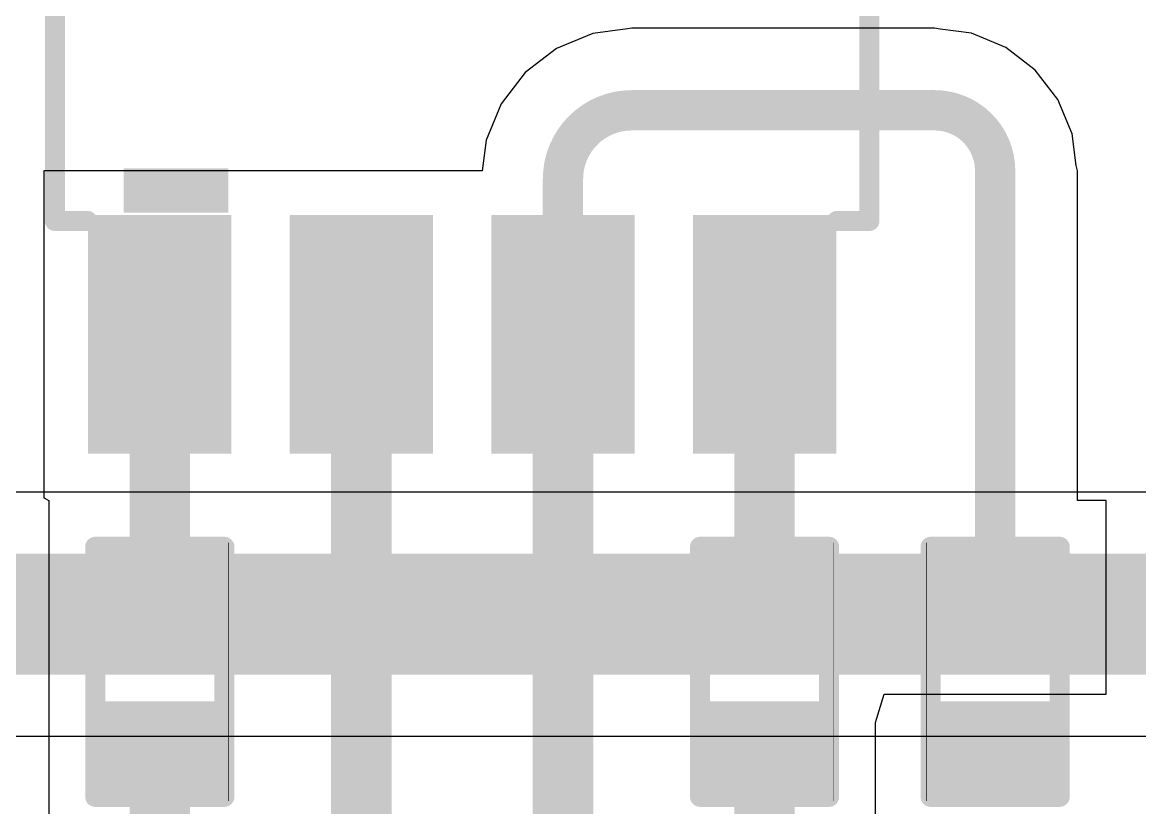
# Model space of a CAD drawing. Header units: inches. Extents: x -3 to 195, y 0 to 199.
# Drawn here: x 2.7537 to 3.0308, y 3.532 to 3.7268 of the extents above; entities that cross this region are included whole.
import ezdxf

# ---------------------------------------------------------------- set-up
doc = ezdxf.new("R2010")
doc.units = ezdxf.units.IN
doc.header["$MEASUREMENT"] = 0
for name, color, linetype in [('Bottom Layer', 5, 'Continuous'), ('Top Layer', 1, 'Continuous'), ('Top Overlay', 2, 'Continuous'), ('Top Paste', 8, 'Continuous'), ('Top Solder', 216, 'Continuous')]:
    doc.layers.add(name, color=color, linetype=linetype)

# ---------------------------------------------------------------- blocks, each defined once
blk = doc.blocks.new('SOP_8_7')
at = {"layer": 'Top Layer'}
for points in [[(-0.13385825, 0.08877955), (-0.08267715, 0.08877955), (-0.08267715, 0.06122045), (-0.13385825, 0.06122045)], [(0.08267715, 0.08877955), (0.13385825, 0.08877955), (0.13385825, 0.06122045), (0.08267715, 0.06122045)], [(-0.13385825, 0.03877955), (-0.08267715, 0.03877955), (-0.08267715, 0.01122045), (-0.13385825, 0.01122045)], [(0.08267715, 0.03877955), (0.13385825, 0.03877955), (0.13385825, 0.01122045), (0.08267715, 0.01122045)], [(-0.13385825, -0.01122045), (-0.08267715, -0.01122045), (-0.08267715, -0.03877955), (-0.13385825, -0.03877955)], [(0.08267715, -0.01122045), (0.13385825, -0.01122045), (0.13385825, -0.03877955), (0.08267715, -0.03877955)], [(-0.13385825, -0.06122045), (-0.08267715, -0.06122045), (-0.08267715, -0.08877955), (-0.13385825, -0.08877955)], [(0.08267715, -0.06122045), (0.13385825, -0.06122045), (0.13385825, -0.08877955), (0.08267715, -0.08877955)]]:
    blk.add_hatch(color=1, dxfattribs=at).paths.add_polyline_path(points)
at = {"layer": 'Top Overlay'}
blk.add_hatch(color=2, dxfattribs=at).paths.add_polyline_path([(-0.078082, 0.058), (-0.067082, 0.058), (-0.067082, 0.084), (-0.078082, 0.084)])
at = {"layer": 'Top Paste'}
for points in [[(-0.13385825, 0.08877955), (-0.08267715, 0.08877955), (-0.08267715, 0.06122045), (-0.13385825, 0.06122045)], [(0.08267715, 0.08877955), (0.13385825, 0.08877955), (0.13385825, 0.06122045), (0.08267715, 0.06122045)], [(-0.13385825, 0.03877955), (-0.08267715, 0.03877955), (-0.08267715, 0.01122045), (-0.13385825, 0.01122045)], [(0.08267715, 0.03877955), (0.13385825, 0.03877955), (0.13385825, 0.01122045), (0.08267715, 0.01122045)], [(-0.13385825, -0.01122045), (-0.08267715, -0.01122045), (-0.08267715, -0.03877955), (-0.13385825, -0.03877955)], [(0.08267715, -0.01122045), (0.13385825, -0.01122045), (0.13385825, -0.03877955), (0.08267715, -0.03877955)], [(-0.13385825, -0.06122045), (-0.08267715, -0.06122045), (-0.08267715, -0.08877955), (-0.13385825, -0.08877955)], [(0.08267715, -0.06122045), (0.13385825, -0.06122045), (0.13385825, -0.08877955), (0.08267715, -0.08877955)]]:
    blk.add_hatch(color=8, dxfattribs=at).paths.add_polyline_path(points)
at = {"layer": 'Top Solder'}
for points in [[(-0.13785825, 0.09277955), (-0.07867715, 0.09277955), (-0.07867715, 0.05722045), (-0.13785825, 0.05722045)], [(0.07867715, 0.09277955), (0.13785825, 0.09277955), (0.13785825, 0.05722045), (0.07867715, 0.05722045)], [(-0.13785825, 0.04277955), (-0.07867715, 0.04277955), (-0.07867715, 0.00722045), (-0.13785825, 0.00722045)], [(0.07867715, 0.04277955), (0.13785825, 0.04277955), (0.13785825, 0.00722045), (0.07867715, 0.00722045)], [(-0.13785825, -0.00722045), (-0.07867715, -0.00722045), (-0.07867715, -0.04277955), (-0.13785825, -0.04277955)], [(0.07867715, -0.00722045), (0.13785825, -0.00722045), (0.13785825, -0.04277955), (0.07867715, -0.04277955)], [(-0.13785825, -0.05722045), (-0.07867715, -0.05722045), (-0.07867715, -0.09277955), (-0.13785825, -0.09277955)], [(0.07867715, -0.05722045), (0.13785825, -0.05722045), (0.13785825, -0.09277955), (0.07867715, -0.09277955)]]:
    blk.add_hatch(color=216, dxfattribs=at).paths.add_polyline_path(points)
at = {"layer": 'Top Overlay'}
for points in [[(-0.0801417, 0.101, 0.005, 0.005, 0), (-0.0801417, 0.093, 0.005, 0.005, 0)], [(-0.0801417, 0.101, 0.005, 0.005, 0), (0.0798583, 0.101, 0.005, 0.005, 0)], [(0.0798583, 0.101, 0.005, 0.005, 0), (0.0798583, 0.093, 0.005, 0.005, 0)], [(-0.1451417, 0.08, 0.005, 0.005, 0), (-0.1451417, 0.07, 0.005, 0.005, 0)], [(-0.1451417, 0.08, 0.005, 0.005, 0), (-0.1401417, 0.075, 0.005, 0.005, 0)], [(-0.1401417, 0.075, 0.005, 0.005, 0), (-0.1451417, 0.07, 0.005, 0.005, 0)], [(-0.0801417, -0.093, 0.005, 0.005, 0), (-0.0801417, -0.101, 0.005, 0.005, 0)], [(0.0798583, -0.093, 0.005, 0.005, 0), (0.0798583, -0.101, 0.005, 0.005, 0)], [(-0.0801417, -0.101, 0.005, 0.005, 0), (0.0798583, -0.101, 0.005, 0.005, 0)]]:
    blk.add_lwpolyline(points, format="xyseb", dxfattribs=at)
for points in [[(-0.0813917, 0.101, 0.0025, 0.0025, 1), (-0.0788917, 0.101, 0.0025, 0.0025, 1)], [(-0.0813917, 0.101, 0.0025, 0.0025, 1), (-0.0788917, 0.101, 0.0025, 0.0025, 1)], [(0.0786083, 0.101, 0.0025, 0.0025, 1), (0.0811083, 0.101, 0.0025, 0.0025, 1)], [(0.0786083, 0.101, 0.0025, 0.0025, 1), (0.0811083, 0.101, 0.0025, 0.0025, 1)], [(-0.0813917, 0.093, 0.0025, 0.0025, 1), (-0.0788917, 0.093, 0.0025, 0.0025, 1)], [(0.0786083, 0.093, 0.0025, 0.0025, 1), (0.0811083, 0.093, 0.0025, 0.0025, 1)], [(-0.1463917, 0.08, 0.0025, 0.0025, 1), (-0.1438917, 0.08, 0.0025, 0.0025, 1)], [(-0.1463917, 0.08, 0.0025, 0.0025, 1), (-0.1438917, 0.08, 0.0025, 0.0025, 1)], [(-0.1413917, 0.075, 0.0025, 0.0025, 1), (-0.1388917, 0.075, 0.0025, 0.0025, 1)], [(-0.1413917, 0.075, 0.0025, 0.0025, 1), (-0.1388917, 0.075, 0.0025, 0.0025, 1)], [(-0.1463917, 0.07, 0.0025, 0.0025, 1), (-0.1438917, 0.07, 0.0025, 0.0025, 1)], [(-0.1463917, 0.07, 0.0025, 0.0025, 1), (-0.1438917, 0.07, 0.0025, 0.0025, 1)], [(-0.0813917, -0.093, 0.0025, 0.0025, 1), (-0.0788917, -0.093, 0.0025, 0.0025, 1)], [(0.0786083, -0.093, 0.0025, 0.0025, 1), (0.0811083, -0.093, 0.0025, 0.0025, 1)], [(-0.0813917, -0.101, 0.0025, 0.0025, 1), (-0.0788917, -0.101, 0.0025, 0.0025, 1)], [(-0.0813917, -0.101, 0.0025, 0.0025, 1), (-0.0788917, -0.101, 0.0025, 0.0025, 1)], [(0.0786083, -0.101, 0.0025, 0.0025, 1), (0.0811083, -0.101, 0.0025, 0.0025, 1)], [(0.0786083, -0.101, 0.0025, 0.0025, 1), (0.0811083, -0.101, 0.0025, 0.0025, 1)]]:
    blk.add_lwpolyline(points, format="xyseb", close=True, dxfattribs=at)
blk = doc.blocks.new('R___0402_26')
at = {"layer": 'Top Layer'}
for points in [[(-0.0274994, -0.0125002), (-0.0274994, 0.0124998), (-0.009499400000000003, 0.0124998), (-0.009499399999999996, -0.0125002)], [(0.009500600000000003, -0.0125002), (0.009500599999999998, 0.0124998), (0.0275006, 0.0124998), (0.0275006, -0.0125002)]]:
    blk.add_hatch(color=1, dxfattribs=at).paths.add_polyline_path(points)
at = {"layer": 'Top Paste'}
for points in [[(-0.0274994, -0.0125002), (-0.0274994, 0.0124998), (-0.009499400000000003, 0.0124998), (-0.009499399999999996, -0.0125002)], [(0.009500600000000003, -0.0125002), (0.009500599999999998, 0.0124998), (0.0275006, 0.0124998), (0.0275006, -0.0125002)]]:
    blk.add_hatch(color=8, dxfattribs=at).paths.add_polyline_path(points)
at = {"layer": 'Top Solder'}
for points in [[(-0.0296648, -0.0146656), (-0.0296648, 0.0146652), (-0.007334000000000003, 0.0146652), (-0.007333999999999997, -0.0146656)], [(0.007335200000000003, -0.0146656), (0.007335199999999997, 0.0146652), (0.029666, 0.0146652), (0.029666, -0.0146656)]]:
    blk.add_hatch(color=216, dxfattribs=at).paths.add_polyline_path(points)
at = {"layer": 'Top Overlay'}
for points in [[(0.0310006, 0.0159998, 0.005, 0.005, 0), (-0.0309994, 0.0159998, 0.005, 0.005, 0)], [(-0.0309994, -0.0160002, 0.005, 0.005, 0), (-0.0309994, 0.0159998, 0.005, 0.005, 0)], [(0.0310006, -0.0160002, 0.005, 0.005, 0), (0.0310006, 0.0159998, 0.005, 0.005, 0)], [(0.0310006, -0.0160002, 0.005, 0.005, 0), (-0.0309994, -0.0160002, 0.005, 0.005, 0)], [(0.0320006, -0.0170002, 0.000127, 0.000127, 0), (-0.0319994, -0.0170002, 0.000127, 0.000127, 0)]]:
    blk.add_lwpolyline(points, format="xyseb", dxfattribs=at)
for points in [[(-0.0322494, 0.0159998, 0.0025, 0.0025, 1), (-0.0297494, 0.0159998, 0.0025, 0.0025, 1)], [(-0.0322494, 0.0159998, 0.0025, 0.0025, 1), (-0.0297494, 0.0159998, 0.0025, 0.0025, 1)], [(0.0297506, 0.0159998, 0.0025, 0.0025, 1), (0.0322506, 0.0159998, 0.0025, 0.0025, 1)], [(0.0297506, 0.0159998, 0.0025, 0.0025, 1), (0.0322506, 0.0159998, 0.0025, 0.0025, 1)], [(-0.0322494, -0.0160002, 0.0025, 0.0025, 1), (-0.0297494, -0.0160002, 0.0025, 0.0025, 1)], [(-0.0322494, -0.0160002, 0.0025, 0.0025, 1), (-0.0297494, -0.0160002, 0.0025, 0.0025, 1)], [(0.0297506, -0.0160002, 0.0025, 0.0025, 1), (0.0322506, -0.0160002, 0.0025, 0.0025, 1)], [(0.0297506, -0.0160002, 0.0025, 0.0025, 1), (0.0322506, -0.0160002, 0.0025, 0.0025, 1)], [(-0.0320311, -0.0170002, 6.35e-05, 6.35e-05, 1), (-0.0319677, -0.0170002, 6.35e-05, 6.35e-05, 1)], [(0.0319689, -0.0170002, 6.35e-05, 6.35e-05, 1), (0.0320323, -0.0170002, 6.35e-05, 6.35e-05, 1)]]:
    blk.add_lwpolyline(points, format="xyseb", close=True, dxfattribs=at)
blk = doc.blocks.new('R___0402_30')
at = {"layer": 'Top Layer'}
for points in [[(-0.0275006, -0.0124998), (-0.0275006, 0.0125002), (-0.009500599999999998, 0.0125002), (-0.009500600000000001, -0.0124998)], [(0.009499399999999998, -0.0124998), (0.009499400000000002, 0.0125002), (0.0274994, 0.0125002), (0.0274994, -0.0124998)]]:
    blk.add_hatch(color=1, dxfattribs=at).paths.add_polyline_path(points)
at = {"layer": 'Top Paste'}
for points in [[(-0.0275006, -0.0124998), (-0.0275006, 0.0125002), (-0.009500599999999998, 0.0125002), (-0.009500600000000001, -0.0124998)], [(0.009499399999999998, -0.0124998), (0.009499400000000002, 0.0125002), (0.0274994, 0.0125002), (0.0274994, -0.0124998)]]:
    blk.add_hatch(color=8, dxfattribs=at).paths.add_polyline_path(points)
at = {"layer": 'Top Solder'}
for points in [[(-0.029666, -0.0146652), (-0.029666, 0.0146656), (-0.007335199999999998, 0.0146656), (-0.007335200000000002, -0.0146652)], [(0.007333999999999999, -0.0146652), (0.007334000000000001, 0.0146656), (0.0296648, 0.0146656), (0.0296648, -0.0146652)]]:
    blk.add_hatch(color=216, dxfattribs=at).paths.add_polyline_path(points)
at = {"layer": 'Top Overlay'}
for points in [[(-0.0310006, 0.0160002, 0.005, 0.005, 0), (0.0309994, 0.0160002, 0.005, 0.005, 0)], [(-0.0310006, 0.0160002, 0.005, 0.005, 0), (-0.0310006, -0.0159998, 0.005, 0.005, 0)], [(0.0309994, 0.0160002, 0.005, 0.005, 0), (0.0309994, -0.0159998, 0.005, 0.005, 0)], [(-0.0310006, -0.0159998, 0.005, 0.005, 0), (0.0309994, -0.0159998, 0.005, 0.005, 0)], [(-0.0320006, -0.0169998, 0.000127, 0.000127, 0), (0.0319994, -0.0169998, 0.000127, 0.000127, 0)]]:
    blk.add_lwpolyline(points, format="xyseb", dxfattribs=at)
for points in [[(-0.0322506, 0.0160002, 0.0025, 0.0025, 1), (-0.0297506, 0.0160002, 0.0025, 0.0025, 1)], [(-0.0322506, 0.0160002, 0.0025, 0.0025, 1), (-0.0297506, 0.0160002, 0.0025, 0.0025, 1)], [(0.0297494, 0.0160002, 0.0025, 0.0025, 1), (0.0322494, 0.0160002, 0.0025, 0.0025, 1)], [(0.0297494, 0.0160002, 0.0025, 0.0025, 1), (0.0322494, 0.0160002, 0.0025, 0.0025, 1)], [(-0.0322506, -0.0159998, 0.0025, 0.0025, 1), (-0.0297506, -0.0159998, 0.0025, 0.0025, 1)], [(-0.0322506, -0.0159998, 0.0025, 0.0025, 1), (-0.0297506, -0.0159998, 0.0025, 0.0025, 1)], [(0.0297494, -0.0159998, 0.0025, 0.0025, 1), (0.0322494, -0.0159998, 0.0025, 0.0025, 1)], [(0.0297494, -0.0159998, 0.0025, 0.0025, 1), (0.0322494, -0.0159998, 0.0025, 0.0025, 1)], [(-0.0320323, -0.0169998, 6.35e-05, 6.35e-05, 1), (-0.0319689, -0.0169998, 6.35e-05, 6.35e-05, 1)], [(0.0319677, -0.0169998, 6.35e-05, 6.35e-05, 1), (0.0320311, -0.0169998, 6.35e-05, 6.35e-05, 1)]]:
    blk.add_lwpolyline(points, format="xyseb", close=True, dxfattribs=at)
blk = doc.blocks.new('R___0402_34')
at = {"layer": 'Top Layer'}
for points in [[(-0.0275006, -0.0124998), (-0.0275006, 0.0125002), (-0.009500599999999998, 0.0125002), (-0.009500600000000001, -0.0124998)], [(0.009499399999999998, -0.0124998), (0.009499400000000002, 0.0125002), (0.0274994, 0.0125002), (0.0274994, -0.0124998)]]:
    blk.add_hatch(color=1, dxfattribs=at).paths.add_polyline_path(points)
at = {"layer": 'Top Paste'}
for points in [[(-0.0275006, -0.0124998), (-0.0275006, 0.0125002), (-0.009500599999999998, 0.0125002), (-0.009500600000000001, -0.0124998)], [(0.009499399999999998, -0.0124998), (0.009499400000000002, 0.0125002), (0.0274994, 0.0125002), (0.0274994, -0.0124998)]]:
    blk.add_hatch(color=8, dxfattribs=at).paths.add_polyline_path(points)
at = {"layer": 'Top Solder'}
for points in [[(-0.029666, -0.0146652), (-0.029666, 0.0146656), (-0.007335199999999998, 0.0146656), (-0.007335200000000002, -0.0146652)], [(0.007333999999999999, -0.0146652), (0.007334000000000001, 0.0146656), (0.0296648, 0.0146656), (0.0296648, -0.0146652)]]:
    blk.add_hatch(color=216, dxfattribs=at).paths.add_polyline_path(points)
at = {"layer": 'Top Overlay'}
for points in [[(-0.0310006, 0.0160002, 0.005, 0.005, 0), (-0.0310006, -0.0159998, 0.005, 0.005, 0)], [(-0.0310006, 0.0160002, 0.005, 0.005, 0), (0.0309994, 0.0160002, 0.005, 0.005, 0)], [(0.0309994, 0.0160002, 0.005, 0.005, 0), (0.0309994, -0.0159998, 0.005, 0.005, 0)], [(-0.0310006, -0.0159998, 0.005, 0.005, 0), (0.0309994, -0.0159998, 0.005, 0.005, 0)], [(-0.0320006, -0.0169998, 0.000127, 0.000127, 0), (0.0319994, -0.0169998, 0.000127, 0.000127, 0)]]:
    blk.add_lwpolyline(points, format="xyseb", dxfattribs=at)
for points in [[(-0.0322506, 0.0160002, 0.0025, 0.0025, 1), (-0.0297506, 0.0160002, 0.0025, 0.0025, 1)], [(-0.0322506, 0.0160002, 0.0025, 0.0025, 1), (-0.0297506, 0.0160002, 0.0025, 0.0025, 1)], [(0.0297494, 0.0160002, 0.0025, 0.0025, 1), (0.0322494, 0.0160002, 0.0025, 0.0025, 1)], [(0.0297494, 0.0160002, 0.0025, 0.0025, 1), (0.0322494, 0.0160002, 0.0025, 0.0025, 1)], [(-0.0322506, -0.0159998, 0.0025, 0.0025, 1), (-0.0297506, -0.0159998, 0.0025, 0.0025, 1)], [(-0.0322506, -0.0159998, 0.0025, 0.0025, 1), (-0.0297506, -0.0159998, 0.0025, 0.0025, 1)], [(0.0297494, -0.0159998, 0.0025, 0.0025, 1), (0.0322494, -0.0159998, 0.0025, 0.0025, 1)], [(0.0297494, -0.0159998, 0.0025, 0.0025, 1), (0.0322494, -0.0159998, 0.0025, 0.0025, 1)], [(-0.0320323, -0.0169998, 6.35e-05, 6.35e-05, 1), (-0.0319689, -0.0169998, 6.35e-05, 6.35e-05, 1)], [(0.0319677, -0.0169998, 6.35e-05, 6.35e-05, 1), (0.0320311, -0.0169998, 6.35e-05, 6.35e-05, 1)]]:
    blk.add_lwpolyline(points, format="xyseb", close=True, dxfattribs=at)

msp = doc.modelspace()

# ---------------------------------------------------------------- linework, layer by layer
at = {"layer": 'Bottom Layer'}
for p, q in [((3.165, 3.6102589), (2.3250223, 3.6102589)), ((2.3250223, 3.5497411), (3.165, 3.5497411))]:
    msp.add_line(p, q, dxfattribs=at)
msp.add_lwpolyline([(2.3250223, 3.58, 0.03, 0.03, 0), (3.165, 3.58, 0.03, 0.03, 0)], format="xyseb", dxfattribs=at)
at = {"layer": 'Top Layer'}
for p, q in [((2.903784, 3.7251786), (2.8951849, 3.7240465)), ((2.904856, 3.7253918), (2.903784, 3.7251786)), ((2.98, 3.7253918), (2.904856, 3.7253918)), ((2.9813352, 3.7251262), (2.98, 3.7253918)), ((2.9891368, 3.7240991), (2.9813352, 3.7251262)), ((2.8951849, 3.7240465), (2.8861729, 3.7203136)), ((2.9976509, 3.7205725), (2.9891368, 3.7240991)), ((2.8861729, 3.7203136), (2.8784341, 3.7143754)), ((3.0049621, 3.7149623), (2.9976509, 3.7205725)), ((2.8784341, 3.7143754), (2.8724959, 3.7066366)), ((3.0105723, 3.7076511), (3.0049621, 3.7149623)), ((2.8724959, 3.7066366), (2.868763, 3.6976246)), ((3.0140989, 3.699137), (3.0105723, 3.7076511)), ((2.868763, 3.6976246), (2.8677623, 3.6900231)), ((3.015126, 3.6913354), (3.0140989, 3.699137)), ((2.8677623, 3.6900231), (2.75903, 3.6900231)), ((2.75903, 3.6900231), (2.75903, 3.6088421)), ((3.0153916, 3.6900002), (3.015126, 3.6913354)), ((3.0153916, 3.6081997), (3.0153916, 3.6900002)), ((2.75903, 3.6088421), (2.7603095, 3.6081996)), ((2.7603095, 3.6081996), (2.7603095, 3.5601997)), ((3.0224998, 3.6081997), (3.0153916, 3.6081997)), ((3.0224998, 3.5601997), (3.0224998, 3.6081997)), ((2.7603095, 3.5601997), (2.7603095, 3.5231997)), ((2.9653095, 3.5531069), (2.9674999, 3.5601997)), ((2.9674999, 3.5601997), (3.0224998, 3.5601997)), ((2.9653095, 3.5231997), (2.9653095, 3.5531069))]:
    msp.add_line(p, q, dxfattribs=at)
for points in [[(2.8878095, 3.6879535, 0.01, 0.01, -0.4142135623730951), (2.904856, 3.705, 0.01, 0.01, 0)], [(2.904856, 3.705, 0.01, 0.01, 0), (2.98, 3.705, 0.01, 0.01, 0)], [(2.98, 3.705, 0.01, 0.01, -0.4142135623730951), (2.9949998, 3.6900002, 0.01, 0.01, 0)], [(2.9949998, 3.5841997, 0.01, 0.01, 0), (2.9949998, 3.6900002, 0.01, 0.01, 0)], [(2.8878095, 3.6494326, 0.01, 0.01, 0), (2.8878095, 3.6879535, 0.01, 0.01, 0)], [(2.7878095, 3.5841997, 0.015, 0.015, 0), (2.7878095, 3.6494326, 0.015, 0.015, 0)], [(2.8378095, 3.51, 0.015, 0.015, 0), (2.8378095, 3.6494326, 0.015, 0.015, 0)], [(2.8878095, 3.51, 0.015, 0.015, 0), (2.8878095, 3.6494326, 0.015, 0.015, 0)], [(2.9378095, 3.5841997, 0.015, 0.015, 0), (2.9378095, 3.6494326, 0.015, 0.015, 0)], [(2.7878096, 3.5100001, 0.015, 0.015, 0), (2.7878096, 3.5471996, 0.015, 0.015, 0)], [(2.9378095, 3.5100002, 0.015, 0.015, 0), (2.9378095, 3.5471997, 0.015, 0.015, 0)], [(2.7878095, 3.5471997, 0.01, 0.01, 0), (2.7878096, 3.5471996, 0.01, 0.01, 0)]]:
    msp.add_lwpolyline(points, format="xyseb", dxfattribs=at)
for points in [[(2.902356, 3.705, 0.005, 0.005, 1), (2.907356, 3.705, 0.005, 0.005, 1)], [(2.902356, 3.705, 0.005, 0.005, 1), (2.907356, 3.705, 0.005, 0.005, 1)], [(2.9775, 3.705, 0.005, 0.005, 1), (2.9825, 3.705, 0.005, 0.005, 1)], [(2.9775, 3.705, 0.005, 0.005, 1), (2.9825, 3.705, 0.005, 0.005, 1)], [(2.9924998, 3.6900002, 0.005, 0.005, 1), (2.9974998, 3.6900002, 0.005, 0.005, 1)], [(2.9924998, 3.6900002, 0.005, 0.005, 1), (2.9974998, 3.6900002, 0.005, 0.005, 1)], [(2.8853095, 3.6879535, 0.005, 0.005, 1), (2.8903095, 3.6879535, 0.005, 0.005, 1)], [(2.8853095, 3.6879535, 0.005, 0.005, 1), (2.8903095, 3.6879535, 0.005, 0.005, 1)], [(2.7840595, 3.6494326, 0.0075, 0.0075, 1), (2.7915595, 3.6494326, 0.0075, 0.0075, 1)], [(2.8340595, 3.6494326, 0.0075, 0.0075, 1), (2.8415595, 3.6494326, 0.0075, 0.0075, 1)], [(2.8840595, 3.6494326, 0.0075, 0.0075, 1), (2.8915595, 3.6494326, 0.0075, 0.0075, 1)], [(2.9340595, 3.6494326, 0.0075, 0.0075, 1), (2.9415595, 3.6494326, 0.0075, 0.0075, 1)], [(2.8853095, 3.6494326, 0.005, 0.005, 1), (2.8903095, 3.6494326, 0.005, 0.005, 1)], [(2.7840595, 3.5841997, 0.0075, 0.0075, 1), (2.7915595, 3.5841997, 0.0075, 0.0075, 1)], [(2.9340595, 3.5841997, 0.0075, 0.0075, 1), (2.9415595, 3.5841997, 0.0075, 0.0075, 1)], [(2.9924998, 3.5841997, 0.005, 0.005, 1), (2.9974998, 3.5841997, 0.005, 0.005, 1)], [(2.7840596, 3.5471996, 0.0075, 0.0075, 1), (2.7915596, 3.5471996, 0.0075, 0.0075, 1)], [(2.9340595, 3.5471997, 0.0075, 0.0075, 1), (2.9415595, 3.5471997, 0.0075, 0.0075, 1)], [(2.7853095, 3.5471997, 0.005, 0.005, 1), (2.7903095, 3.5471997, 0.005, 0.005, 1)], [(2.7853096, 3.5471996, 0.005, 0.005, 1), (2.7903096, 3.5471996, 0.005, 0.005, 1)]]:
    msp.add_lwpolyline(points, format="xyseb", close=True, dxfattribs=at)

# ---------------------------------------------------------------- block references
for name, p, rotation in [('SOP_8_7', (2.8628095, 3.7577003), 90), ('R___0402_34', (2.7878097, 3.5657003), 90), ('R___0402_30', (2.9378097, 3.5657003), 90), ('R___0402_26', (2.995, 3.5657003), 270)]:
    msp.add_blockref(name, p, dxfattribs=dict(rotation=rotation))

doc.saveas('drawing.dxf')
